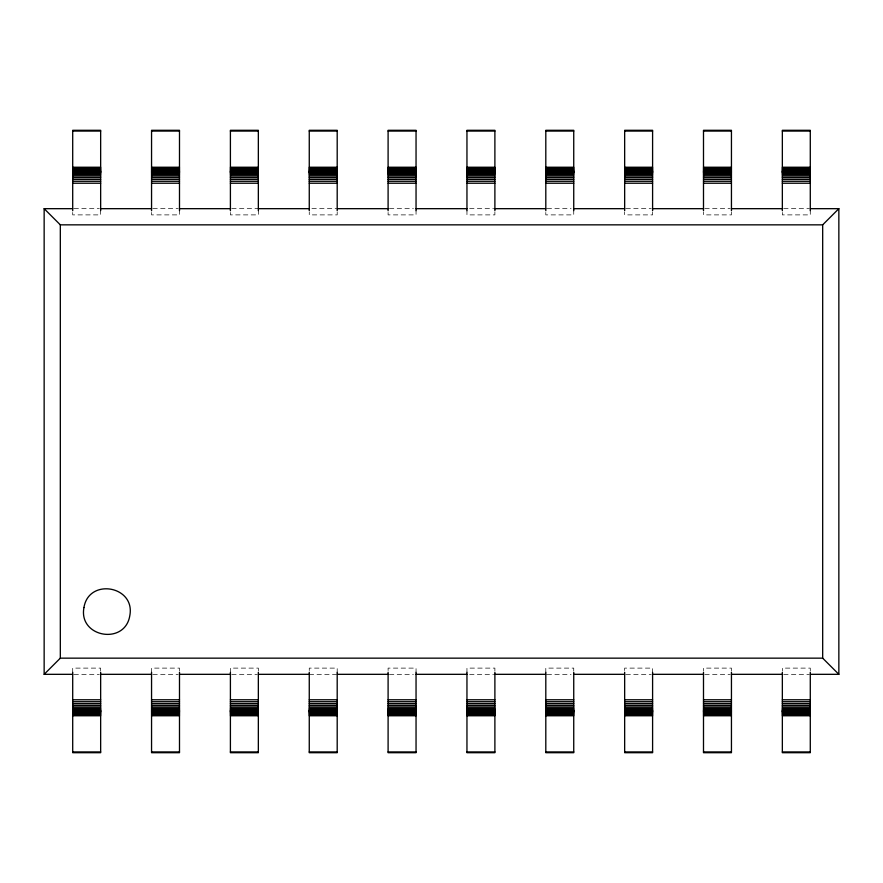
<?xml version="1.0" encoding="UTF-8"?>
<svg xmlns="http://www.w3.org/2000/svg" width="883" height="883" viewBox="0 0 883 883"><rect width="100%" height="100%" fill="white"/><g stroke="black" fill="none" stroke-linecap="round" stroke-linejoin="round"><path stroke-width="0.66" stroke-dasharray="4.42 3.31" d="M74.04 208.675L99.315 208.675M152.891 208.675L178.167 208.675M231.743 208.675L258.344 208.675M311.92 208.675L335.86 208.675M389.436 208.675L413.387 208.675M469.613 208.675L493.564 208.675M547.14 208.675L571.08 208.675M625.981 208.675L651.257 208.675M704.833 208.675L730.109 208.675M783.685 208.675L808.96 208.675M74.04 674.325L99.315 674.325M152.891 674.325L178.167 674.325M231.743 674.325L257.019 674.325M309.26 674.325L335.86 674.325M389.436 674.325L413.387 674.325M469.613 674.325L493.564 674.325M547.14 674.325L571.08 674.325M625.981 674.325L651.257 674.325M704.833 674.325L730.109 674.325M783.685 674.325L808.96 674.325M810.285 209.922L810.285 214.889L782.349 214.889L782.349 212.13M810.285 670.87L810.285 668.111L782.349 668.111L782.349 670.87M731.444 212.13L731.444 214.889L703.497 214.889L703.497 212.13M731.444 670.87L731.444 668.111L703.497 668.111L703.497 670.87M652.592 212.13L652.592 214.889L624.656 214.889L624.656 212.13M652.592 673.078L652.592 668.111L624.656 668.111L624.656 670.87M573.74 209.922L573.74 214.889L545.804 214.889L545.804 212.13M573.74 670.87L573.74 668.111L545.804 668.111L545.804 673.078M494.888 212.13L494.888 214.889L466.952 214.889L466.952 209.922M494.888 670.87L494.888 668.111L466.952 668.111L466.952 673.078M416.048 209.922L416.048 214.889L388.101 214.889L388.101 209.922M416.048 673.078L416.048 668.111L388.101 668.111L388.101 670.87M337.196 212.13L337.196 214.889L309.26 214.889L309.26 212.13M337.196 673.078L337.196 668.111L309.26 668.111L309.26 670.87M258.344 209.922L258.344 214.889L230.408 214.889L230.408 209.922M258.344 670.87L258.344 668.111L230.408 668.111L230.408 673.078M179.492 209.922L179.492 214.889L151.556 214.889L151.556 209.922M179.492 670.87L179.492 668.111L151.556 668.111L151.556 673.078M100.651 209.922L100.651 214.889L72.704 214.889L72.704 212.13M100.651 670.87L100.651 668.111L72.704 668.111L72.704 673.078"/><path stroke-width="1.32" d="M72.704 208.675L44.15 208.675L44.15 674.325L60.32 658.155L822.68 658.155L838.85 674.325L810.285 674.325M822.68 658.155L822.68 224.845L838.85 208.675L810.285 208.675M72.704 131.07L100.651 131.07M151.556 131.07L179.492 131.07M230.408 131.07L258.344 131.07M309.26 131.07L337.196 131.07M388.101 131.07L416.048 131.07M466.952 131.07L494.888 131.07M545.804 131.07L573.74 131.07M624.656 131.07L652.592 131.07M703.497 131.07L731.444 131.07M782.349 131.07L810.285 131.07M72.704 167.24L100.651 167.24M151.556 167.24L179.492 167.24M230.408 167.24L258.344 167.24M309.26 167.24L337.196 167.24M388.101 167.24L416.048 167.24M466.952 167.24L494.888 167.24M545.804 167.24L573.74 167.24M624.656 167.24L652.592 167.24M703.497 167.24L731.444 167.24M782.349 167.24L810.285 167.24M72.704 168.101L100.651 168.101M151.556 168.101L179.492 168.101M230.408 168.101L258.344 168.101M309.26 168.101L337.196 168.101M388.101 168.101L416.048 168.101M466.952 168.101L494.888 168.101M545.804 168.101L573.74 168.101M624.656 168.101L652.592 168.101M703.497 168.101L731.444 168.101M782.349 168.101L810.285 168.101M72.704 168.929L100.651 168.929M151.556 168.929L179.492 168.929M230.408 168.929L258.344 168.929M309.26 168.929L337.196 168.929M388.101 168.929L416.048 168.929M466.952 168.929L494.888 168.929M545.804 168.929L573.74 168.929M624.656 168.929L652.592 168.929M703.497 168.929L731.444 168.929M782.349 168.929L810.285 168.929M72.704 169.691L100.651 169.691M151.556 169.691L179.492 169.691M230.408 169.691L258.344 169.691M309.26 169.691L337.196 169.691M388.101 169.691L416.048 169.691M466.952 169.691L494.888 169.691M545.804 169.691L573.74 169.691M624.656 169.691L652.592 169.691M703.497 169.691L731.444 169.691M782.349 169.691L810.285 169.691M72.704 170.375L100.651 170.375M151.556 170.375L179.492 170.375M230.408 170.375L258.344 170.375M309.26 170.375L337.196 170.375M388.101 170.375L416.048 170.375M466.952 170.375L494.888 170.375M545.804 170.375L573.74 170.375M624.656 170.375L652.592 170.375M703.497 170.375L731.444 170.375M782.349 170.375L810.285 170.375M72.704 170.949L100.651 170.949M151.556 170.949L179.492 170.949M230.408 170.949L258.344 170.949M309.26 170.949L337.196 170.949M388.101 170.949L416.048 170.949M466.952 170.949L494.888 170.949M545.804 170.949L573.74 170.949M624.656 170.949L652.592 170.949M703.497 170.949L731.444 170.949M782.349 170.949L810.285 170.949M72.704 171.423L100.651 171.423M151.556 171.423L179.492 171.423M230.408 171.423L258.344 171.423M309.26 171.423L337.196 171.423M388.101 171.423L416.048 171.423M466.952 171.423L494.888 171.423M545.804 171.423L573.74 171.423M624.656 171.423L652.592 171.423M703.497 171.423L731.444 171.423M782.349 171.423L810.285 171.423M72.704 171.766L100.651 171.766M151.556 171.766L179.492 171.766M230.408 171.766L258.344 171.766M309.26 171.766L337.196 171.766M388.101 171.766L416.048 171.766M466.952 171.766L494.888 171.766M545.804 171.766L573.74 171.766M624.656 171.766L652.592 171.766M703.497 171.766L731.444 171.766M782.349 171.766L810.285 171.766M72.704 171.975L100.651 172.053M151.556 172.053L179.492 172.053M230.408 172.053L258.344 171.975M309.26 172.053L337.196 171.975M388.101 172.053L416.048 172.053M466.952 172.053L494.888 171.975M545.804 172.053L573.74 172.053M624.656 171.975L652.592 172.053M703.497 172.053L731.444 172.053M782.349 172.053L810.285 172.053M72.704 172.218L100.651 172.218M151.556 172.218L179.492 172.218M230.408 172.218L258.344 172.218M309.26 172.218L337.196 172.218M388.101 172.218L416.048 172.218M466.952 172.218L494.888 172.218M545.804 172.218L573.74 172.218M624.656 172.218L652.592 172.218M703.497 172.218L731.444 172.218M782.349 172.218L810.285 172.218M72.704 172.726L100.651 172.726M151.556 172.726L179.492 172.726M230.408 172.726L258.344 172.726M309.26 172.726L337.196 172.726M388.101 172.726L416.048 172.726M466.952 172.726L494.888 172.726M545.804 172.726L573.74 172.726M624.656 172.726L652.592 172.726M703.497 172.726L731.444 172.726M782.349 172.726L810.285 172.726M72.704 173.543L100.651 173.543M151.556 173.543L179.492 173.543M230.408 173.543L258.344 173.543M309.26 173.543L337.196 173.543M388.101 173.543L416.048 173.543M466.952 173.543L494.888 173.543M545.804 173.543L573.74 173.543M624.656 173.543L652.592 173.543M703.497 173.543L731.444 173.543M782.349 173.543L810.285 173.543M72.704 174.657L100.651 174.657M151.556 174.657L179.492 174.657M230.408 174.657L258.344 174.657M309.26 174.657L337.196 174.657M388.101 174.657L416.048 174.657M466.952 174.657L494.888 174.657M545.804 174.657L573.74 174.657M624.656 174.657L652.592 174.657M703.497 174.657L731.444 174.657M782.349 174.657L810.285 174.657M72.704 176.037L100.651 176.037M151.556 176.037L179.492 176.037M230.408 176.037L258.344 176.037M309.26 176.037L337.196 176.037M388.101 176.037L416.048 176.037M466.952 176.037L494.888 176.037M545.804 176.037L573.74 176.037M624.656 176.037L652.592 176.037M703.497 176.037L731.444 176.037M782.349 176.037L810.285 176.037M72.704 177.638L100.651 177.638M151.556 177.638L179.492 177.638M230.408 177.638L258.344 177.638M309.26 177.638L337.196 177.638M388.101 177.638L416.048 177.638M466.952 177.638L494.888 177.638M545.804 177.638L573.74 177.638M624.656 177.638L652.592 177.638M703.497 177.638L731.444 177.638M782.349 177.638L810.285 177.638M72.704 179.404L100.651 179.404M151.556 179.404L179.492 179.404M230.408 179.404L258.344 179.404M309.26 179.404L337.196 179.404M388.101 179.404L416.048 179.404M466.952 179.404L494.888 179.404M545.804 179.404L573.74 179.404M624.656 179.404L652.592 179.404M703.497 179.404L731.444 179.404M782.349 179.404L810.285 179.404M72.704 181.28L100.651 181.28M151.556 181.28L179.492 181.28M230.408 181.28L258.344 181.28M309.26 181.28L337.196 181.28M388.101 181.28L416.048 181.28M466.952 181.28L494.888 181.28M545.804 181.28L573.74 181.28M624.656 181.28L652.592 181.28M703.497 181.28L731.444 181.28M782.349 181.28L810.285 181.28M72.704 183.222L100.651 183.222M151.556 183.222L179.492 183.222M230.408 183.222L258.344 183.222M309.26 183.222L337.196 183.222M388.101 183.222L416.048 183.222M466.952 183.222L494.888 183.222M545.804 183.222L573.74 183.222M624.656 183.222L652.592 183.222M703.497 183.222L731.444 183.222M782.349 183.222L810.285 183.222M100.651 208.675L151.556 208.675M179.492 208.675L230.408 208.675M258.344 208.675L309.26 208.675M337.196 208.675L388.101 208.675M416.048 208.675L466.952 208.675M494.888 208.675L545.804 208.675M573.74 208.675L624.656 208.675M652.592 208.675L703.497 208.675M731.444 208.675L782.349 208.675M44.15 208.675L60.32 224.845L822.68 224.845M44.15 674.325L72.704 674.325M100.651 674.325L151.556 674.325M179.492 674.325L230.408 674.325M258.344 674.325L309.26 674.325M337.196 674.325L388.101 674.325M416.048 674.325L466.952 674.325M494.888 674.325L545.804 674.325M573.74 674.325L624.656 674.325M652.592 674.325L703.497 674.325M731.444 674.325L782.349 674.325M72.704 699.778L100.651 699.778M151.556 699.778L179.492 699.778M230.408 699.778L258.344 699.778M309.26 699.778L337.196 699.778M388.101 699.778L416.048 699.778M466.952 699.778L494.888 699.778M545.804 699.778L573.74 699.778M624.656 699.778L652.592 699.778M703.497 699.778L731.444 699.778M782.349 699.778L810.285 699.778M72.704 701.72L100.651 701.72M151.556 701.72L179.492 701.72M230.408 701.72L258.344 701.72M309.26 701.72L337.196 701.72M388.101 701.72L416.048 701.72M466.952 701.72L494.888 701.72M545.804 701.72L573.74 701.72M624.656 701.72L652.592 701.72M703.497 701.72L731.444 701.72M782.349 701.72L810.285 701.72M72.704 703.596L100.651 703.596M151.556 703.596L179.492 703.596M230.408 703.596L258.344 703.596M309.26 703.596L337.196 703.596M388.101 703.596L416.048 703.596M466.952 703.596L494.888 703.596M545.804 703.596L573.74 703.596M624.656 703.596L652.592 703.596M703.497 703.596L731.444 703.596M782.349 703.596L810.285 703.596M72.704 705.362L100.651 705.362M151.556 705.362L179.492 705.362M230.408 705.362L258.344 705.362M309.26 705.362L337.196 705.362M388.101 705.362L416.048 705.362M466.952 705.362L494.888 705.362M545.804 705.362L573.74 705.362M624.656 705.362L652.592 705.362M703.497 705.362L731.444 705.362M782.349 705.362L810.285 705.362M72.704 706.963L100.651 706.963M151.556 706.963L179.492 706.963M230.408 706.963L258.344 706.963M309.26 706.963L337.196 706.963M388.101 706.963L416.048 706.963M466.952 706.963L494.888 706.963M545.804 706.963L573.74 706.963M624.656 706.963L652.592 706.963M703.497 706.963L731.444 706.963M782.349 706.963L810.285 706.963M72.704 708.343L100.651 708.343M151.556 708.343L179.492 708.343M230.408 708.343L258.344 708.343M309.26 708.343L337.196 708.343M388.101 708.343L416.048 708.343M466.952 708.343L494.888 708.343M545.804 708.343L573.74 708.343M624.656 708.343L652.592 708.343M703.497 708.343L731.444 708.343M782.349 708.343L810.285 708.343M72.704 709.457L100.651 709.457M151.556 709.457L179.492 709.457M230.408 709.457L258.344 709.457M309.26 709.457L337.196 709.457M388.101 709.457L416.048 709.457M466.952 709.457L494.888 709.457M545.804 709.457L573.74 709.457M624.656 709.457L652.592 709.457M703.497 709.457L731.444 709.457M782.349 709.457L810.285 709.457M72.704 710.274L100.651 710.274M151.556 710.274L179.492 710.274M230.408 710.274L258.344 710.274M309.26 710.274L337.196 710.274M388.101 710.274L416.048 710.274M466.952 710.274L494.888 710.274M545.804 710.274L573.74 710.274M624.656 710.274L652.592 710.274M703.497 710.274L731.444 710.274M782.349 710.274L810.285 710.274M72.704 710.782L100.651 710.782M151.556 710.782L179.492 710.782M230.408 710.782L258.344 710.782M309.26 710.782L337.196 710.782M388.101 710.782L416.048 710.782M466.952 710.782L494.888 710.782M545.804 710.782L573.74 710.782M624.656 710.782L652.592 710.782M703.497 710.782L731.444 710.782M782.349 710.782L810.285 710.782M72.704 711.025L100.651 710.958M151.556 710.958L179.492 710.958M230.408 710.958L258.344 711.025M309.26 711.025L337.196 710.958M388.101 711.025L416.048 710.958M466.952 711.025L494.888 710.958M545.804 711.025L573.74 710.958M624.656 711.025L652.592 710.958M703.497 710.958L731.444 711.025M782.349 711.025L810.285 710.958M72.704 711.234L100.651 711.234M151.556 711.234L179.492 711.234M230.408 711.234L258.344 711.234M309.26 711.234L337.196 711.234M388.101 711.234L416.048 711.234M466.952 711.234L494.888 711.234M545.804 711.234L573.74 711.234M624.656 711.234L652.592 711.234M703.497 711.234L731.444 711.234M782.349 711.234L810.285 711.234M72.704 711.577L100.651 711.577M151.556 711.577L179.492 711.577M230.408 711.577L258.344 711.577M309.26 711.577L337.196 711.577M388.101 711.577L416.048 711.577M466.952 711.577L494.888 711.577M545.804 711.577L573.74 711.577M624.656 711.577L652.592 711.577M703.497 711.577L731.444 711.577M782.349 711.577L810.285 711.577M72.704 712.051L100.651 712.051M151.556 712.051L179.492 712.051M230.408 712.051L258.344 712.051M309.26 712.051L337.196 712.051M388.101 712.051L416.048 712.051M466.952 712.051L494.888 712.051M545.804 712.051L573.74 712.051M624.656 712.051L652.592 712.051M703.497 712.051L731.444 712.051M782.349 712.051L810.285 712.051M72.704 712.625L100.651 712.625M151.556 712.625L179.492 712.625M230.408 712.625L258.344 712.625M309.26 712.625L337.196 712.625M388.101 712.625L416.048 712.625M466.952 712.625L494.888 712.625M545.804 712.625L573.74 712.625M624.656 712.625L652.592 712.625M703.497 712.625L731.444 712.625M782.349 712.625L810.285 712.625M72.704 713.309L100.651 713.309M151.556 713.309L179.492 713.309M230.408 713.309L258.344 713.309M309.26 713.309L337.196 713.309M388.101 713.309L416.048 713.309M466.952 713.309L494.888 713.309M545.804 713.309L573.74 713.309M624.656 713.309L652.592 713.309M703.497 713.309L731.444 713.309M782.349 713.309L810.285 713.309M72.704 714.071L100.651 714.071M151.556 714.071L179.492 714.071M230.408 714.071L258.344 714.071M309.26 714.071L337.196 714.071M388.101 714.071L416.048 714.071M466.952 714.071L494.888 714.071M545.804 714.071L573.74 714.071M624.656 714.071L652.592 714.071M703.497 714.071L731.444 714.071M782.349 714.071L810.285 714.071M72.704 714.899L100.651 714.899M151.556 714.899L179.492 714.899M230.408 714.899L258.344 714.899M309.26 714.899L337.196 714.899M388.101 714.899L416.048 714.899M466.952 714.899L494.888 714.899M545.804 714.899L573.74 714.899M624.656 714.899L652.592 714.899M703.497 714.899L731.444 714.899M782.349 714.899L810.285 714.899M72.704 715.76L100.651 715.76M151.556 715.76L179.492 715.76M230.408 715.76L258.344 715.76M309.26 715.76L337.196 715.76M388.101 715.76L416.048 715.76M466.952 715.76L494.888 715.76M545.804 715.76L573.74 715.76M624.656 715.76L652.592 715.76M703.497 715.76L731.444 715.76M782.349 715.76L810.285 715.76M72.704 751.93L100.651 751.93M151.556 751.93L179.492 751.93M230.408 751.93L258.344 751.93M309.26 751.93L337.196 751.93M388.101 751.93L416.048 751.93M466.952 751.93L494.888 751.93M545.804 751.93L573.74 751.93M624.656 751.93L652.592 751.93M703.497 751.93L731.444 751.93M782.349 751.93L810.285 751.93M838.85 208.675L838.85 674.325M810.285 210.761L810.285 130.298L782.349 130.298L782.349 210.761M810.285 672.239L810.285 752.702L782.349 752.702L782.349 672.239M731.444 210.761L731.444 130.298L703.497 130.298L703.497 210.761M731.444 672.239L731.444 752.702L703.497 752.702L703.497 672.239M652.592 210.761L652.592 130.298L624.656 130.298L624.656 210.761M652.592 672.239L652.592 752.702L624.656 752.702L624.656 672.239M573.74 210.761L573.74 130.298L545.804 130.298L545.804 210.761M573.74 672.239L573.74 752.702L545.804 752.702L545.804 672.239M494.888 210.761L494.888 130.298L466.952 130.298L466.952 210.761M494.888 672.239L494.888 752.702L466.952 752.702L466.952 672.239M416.048 210.761L416.048 130.298L388.101 130.298L388.101 210.761M416.048 672.239L416.048 752.702L388.101 752.702L388.101 672.239M337.196 210.761L337.196 130.298L309.26 130.298L309.26 210.761M337.196 672.239L337.196 752.702L309.26 752.702L309.26 672.239M258.344 210.761L258.344 130.298L230.408 130.298L230.408 210.761M258.344 672.239L258.344 752.702L230.408 752.702L230.408 672.239M179.492 210.761L179.492 130.298L151.556 130.298L151.556 210.761M179.492 672.239L179.492 752.702L151.556 752.702L151.556 672.239M100.651 210.761L100.651 130.298L72.704 130.298L72.704 210.761M100.651 672.239L100.651 752.702L72.704 752.702L72.704 672.239M60.32 224.845L60.32 658.155M83.951 607.548C78.201 637.305 125.033 645.561 129.812 615.639C135.563 585.882 88.73 577.625 83.951 607.548"/></g></svg>
